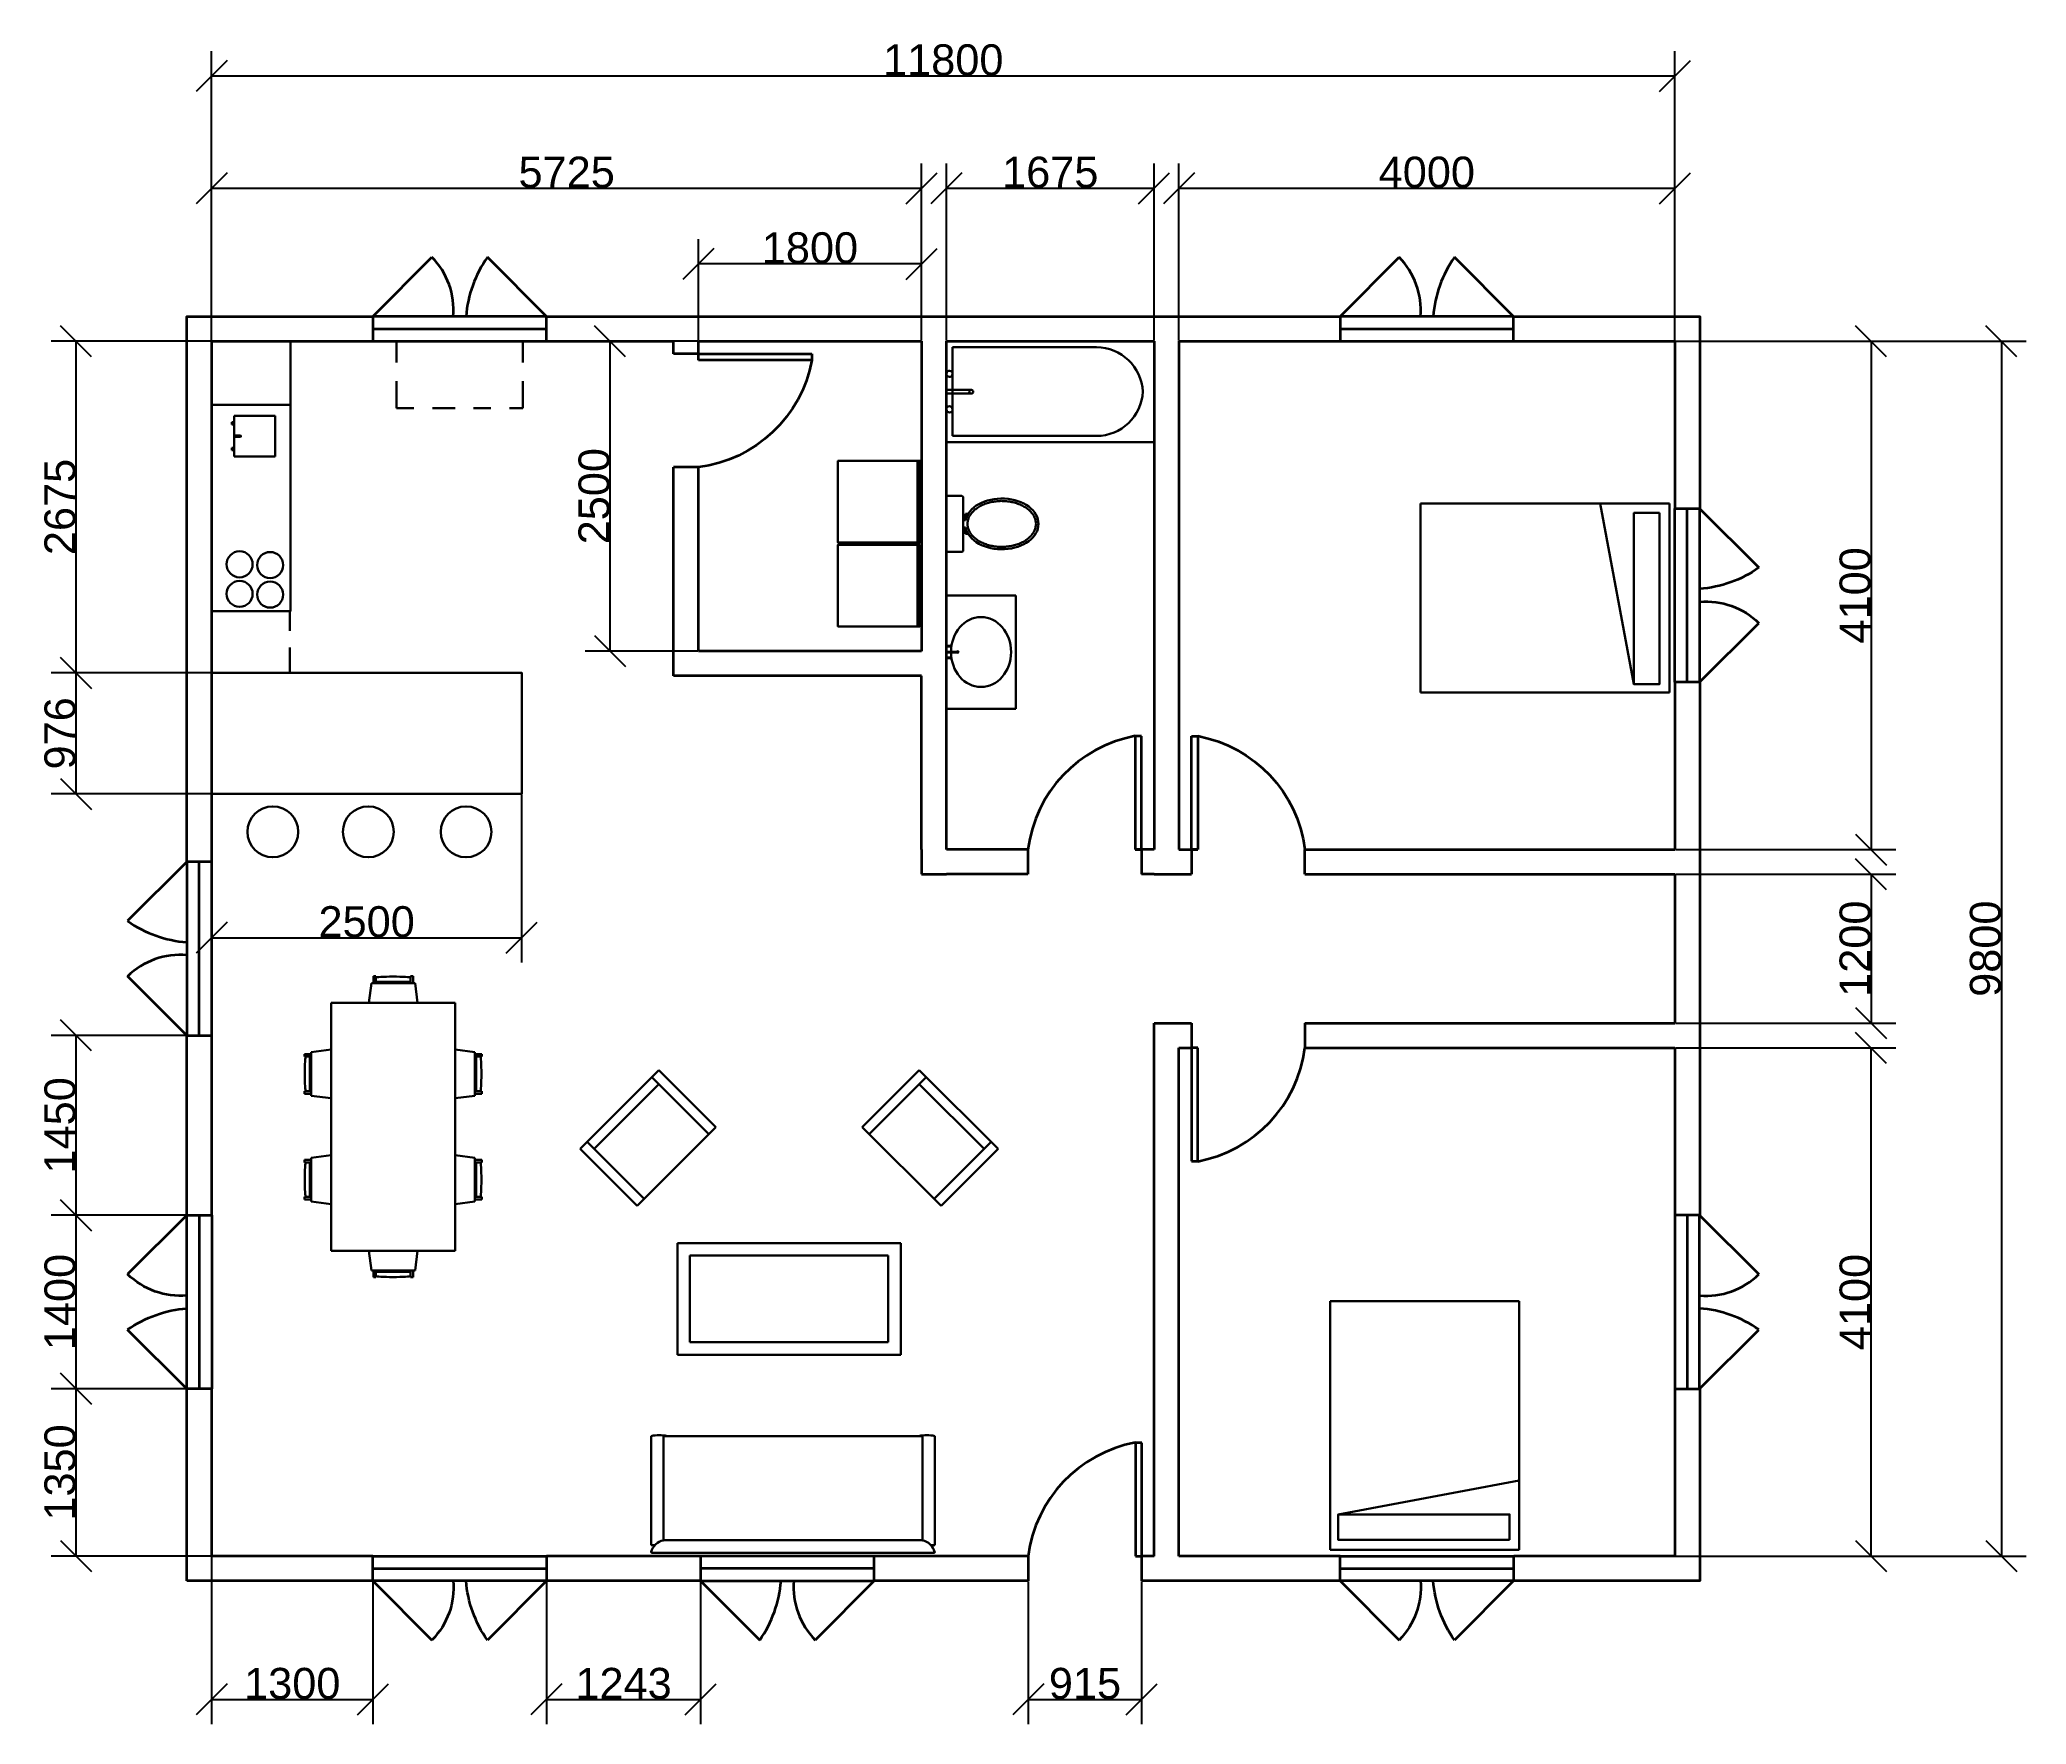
# Model space of a CAD drawing. Header units: millimetres. Extents: x 5928 to 21948, y 3464 to 17052.
import ezdxf

# ---------------------------------------------------------------- set-up
doc = ezdxf.new("R2010")
doc.units = ezdxf.units.MM
for name, color, linetype, lineweight in [('Annotation', 1, 'Continuous', 30), ('Bathroom fixtures and kitchen equipment', 6, 'Continuous', 30), ('Cabinet', 30, 'Continuous', 30), ('Door', 2, 'Continuous', 35), ('Furniture', 30, 'Continuous', 30), ('Walls', 3, 'Continuous', 35), ('Windows', 4, 'Continuous', 35)]:
    doc.layers.add(name, color=color, linetype=linetype, lineweight=lineweight)
doc.styles.add('Model Text', font='arial.ttf', dxfattribs={"height": 250})
doc.dimstyles.new('A2 DIMS', dxfattribs={"dimtxt": 250, "dimasz": 250, "dimexe": 200, "dimexo": 5, "dimtad": 1, "dimtxsty": 'Model Text', "dimblk": 'OBLIQUE', "dimcen": 2.5, "dimadec": 0, "dimazin": 0, "dimtfac": 1, "dimtmove": 0, "dimatfit": 3, "dimfxl": 1, "dimarcsym": 0})

# ---------------------------------------------------------------- blocks, each defined once
blk = doc.blocks.new('Door Block')
for p, q in [((7692, 1123), (7641, 1123)), ((7641, 1123), (7641, 208)), ((7692, 208), (7692, 1123)), ((7641, 208), (7692, 208))]:
    blk.add_line(p, q)
blk.add_arc((7837, 73), 1069, 100.5704, 172.7138)
blk = doc.blocks.new('Window Block')
for p, q in [((6531, 1928), (7008, 2406)), ((7931, 1928), (7455, 2406)), ((6531, 1928), (6531, 1728)), ((7931, 1928), (6531, 1928)), ((7931, 1728), (7931, 1928)), ((6531, 1828), (7931, 1828)), ((6531, 1728), (7931, 1728))]:
    blk.add_line(p, q)
for centre, radius, start, end in [((6570, 1978), 612, 355.2908, 44.387), ((8240, 1854), 960, 144.8872, 175.5932)]:
    blk.add_arc(centre, radius, start, end)
blk = doc.blocks.new('Bathtub Block')
for p, q in [((4148, 1890), (5823, 1890)), ((4148, 1075), (4148, 1890)), ((4198, 1840), (5358, 1840)), ((4198, 1125), (4198, 1840)), ((5823, 1890), (5823, 1075)), ((4148, 1497), (4348, 1497)), ((4148, 1467), (4348, 1467)), ((5358, 1125), (4198, 1125)), ((5823, 1075), (4148, 1075))]:
    blk.add_line(p, q)
for centre, start, end in [((5358, 1465), 2.6748, 90), ((5358, 1500), 270, 357.3252)]:
    blk.add_arc(centre, 375, start, end)
for centre, major_axis, ratio in [((4173, 1626), (-25, 0.9), 0.999405), ((4348, 1482), (-16, 0), 0.9375)]:
    blk.add_ellipse(centre, major_axis=major_axis, ratio=ratio)
at = {"extrusion": (0, 0, -1)}
blk.add_ellipse((4173, 1339), major_axis=(-25, -0.9), ratio=0.999405, dxfattribs=at)
blk = doc.blocks.new('Toilet Block')
for p, q in [((5381, 177), (5381, 608)), ((5391, 618), (5506, 618)), ((5516, 177), (5516, 608)), ((5516, 423), (5534, 423)), ((5516, 363), (5534, 363)), ((5534, 423), (5534, 473)), ((5534, 473), (5555, 473)), ((5534, 363), (5534, 313)), ((5506, 167), (5391, 167)), ((5534, 313), (5555, 313))]:
    blk.add_line(p, q)
for centre, start, end in [((5391, 608), 90, 180), ((5506, 608), 0, 90), ((5391, 177), 180, 270), ((5506, 177), 270, 0)]:
    blk.add_arc(centre, 10, start, end)
blk.add_ellipse((5828, 393), major_axis=(-296, 0), ratio=0.691032, start_param=0.146948, end_param=6.136238)
blk.add_open_spline([(5551, 393), (5551, 385), (5552, 377), (5555, 361), (5557, 352), (5565, 335), (5569, 326), (5580, 310), (5587, 302), (5602, 286), (5610, 279), (5628, 264), (5638, 258), (5660, 246), (5671, 240), (5695, 230), (5708, 226), (5734, 218), (5748, 215), (5775, 211), (5789, 209), (5818, 208), (5832, 207), (5860, 209), (5874, 210), (5902, 214), (5916, 217), (5942, 224), (5955, 228), (5979, 238), (5991, 243), (6013, 255), (6023, 262), (6042, 276), (6050, 283), (6066, 299), (6072, 307), (6084, 323), (6089, 332), (6096, 349), (6099, 358), (6103, 375), (6104, 384), (6104, 402), (6103, 411), (6099, 428), (6096, 437), (6088, 454), (6084, 463), (6072, 479), (6065, 487), (6050, 503), (6041, 510), (6022, 524), (6012, 530), (5990, 542), (5978, 548), (5954, 557), (5941, 561), (5915, 568), (5901, 571), (5873, 575), (5859, 576), (5831, 578), (5817, 578), (5788, 576), (5774, 574), (5747, 570), (5733, 567), (5707, 559), (5695, 555), (5670, 545), (5659, 539), (5638, 527), (5628, 520), (5609, 506), (5601, 499), (5586, 483), (5580, 475), (5569, 458), (5564, 450), (5557, 432), (5555, 423), (5552, 407), (5551, 400), (5551, 393)], degree=3, knots=[0, 0, 0, 0, 0.129013, 0.129013, 0.279734, 0.279734, 0.430455, 0.430455, 0.581176, 0.581176, 0.731896, 0.731896, 0.882617, 0.882617, 1.033338, 1.033338, 1.184059, 1.184059, 1.33478, 1.33478, 1.4855, 1.4855, 1.636221, 1.636221, 1.786942, 1.786942, 1.937663, 1.937663, 2.088383, 2.088383, 2.239104, 2.239104, 2.389825, 2.389825, 2.540546, 2.540546, 2.691266, 2.691266, 2.841987, 2.841987, 2.992708, 2.992708, 3.143429, 3.143429, 3.294149, 3.294149, 3.44487, 3.44487, 3.595591, 3.595591, 3.746312, 3.746312, 3.897033, 3.897033, 4.047753, 4.047753, 4.198474, 4.198474, 4.349195, 4.349195, 4.499916, 4.499916, 4.650636, 4.650636, 4.801357, 4.801357, 4.952078, 4.952078, 5.102799, 5.102799, 5.253519, 5.253519, 5.40424, 5.40424, 5.554961, 5.554961, 5.705682, 5.705682, 5.856402, 5.856402, 6.007123, 6.007123, 6.157844, 6.157844, 6.283185, 6.283185, 6.283185, 6.283185])
blk = doc.blocks.new('Sink Block')
h = blk.add_hatch()
h.set_pattern_fill('ANSI36', color=256, scale=0.5)
edge = h.paths.add_edge_path()
edge.add_ellipse((4534, 193), major_axis=(0, 282), ratio=0.859564, start_angle=79.8054, end_angle=80.8342, ccw=False)
edge.add_line((4295, 243), (4254, 243))
edge.add_line((4254, 243), (4254, 238))
edge.add_line((4254, 238), (4295, 238))
edge = h.paths.add_edge_path()
edge.add_ellipse((4534, 193), major_axis=(0, 282), ratio=0.859564, start_angle=89.493, end_angle=90.507, ccw=False)
edge.add_line((4292, 195), (4254, 195))
edge.add_line((4254, 195), (4254, 190))
edge.add_line((4254, 190), (4292, 190))
edge = h.paths.add_edge_path()
edge.add_arc((4346, 193), 5.57, 153.3279, 180, ccw=False)
edge.add_line((4341, 195), (4292, 195))
edge.add_ellipse((4534, 193), major_axis=(0, 282), ratio=0.859564, start_angle=89.493, end_angle=90.507)
edge.add_line((4292, 190), (4341, 190))
edge.add_arc((4346, 193), 5.57, 180, 206.6721, ccw=False)
edge = h.paths.add_edge_path()
edge.add_line((4295, 148), (4254, 148))
edge.add_line((4254, 148), (4254, 143))
edge.add_line((4254, 143), (4295, 143))
edge.add_ellipse((4534, 193), major_axis=(0, 282), ratio=0.859564, start_angle=99.1658, end_angle=100.1946, ccw=False)
h = blk.add_hatch()
h.set_pattern_fill('ANSI36', color=256, scale=0.5)
h.paths.add_polyline_path([(4352, 193, 1), (4341, 193, 1)])
for p, q in [((4254, 650), (4814, 650)), ((4254, -265), (4254, 650)), ((4814, 650), (4814, -265)), ((4254, 243), (4295, 243)), ((4254, 238), (4295, 238)), ((4254, 195), (4292, 195)), ((4254, 190), (4292, 190)), ((4292, 195), (4341, 195)), ((4292, 190), (4341, 190)), ((4254, 148), (4295, 148)), ((4254, 143), (4295, 143)), ((4814, -265), (4254, -265))]:
    blk.add_line(p, q)
blk.add_circle((4346, 193), 5.57)
blk.add_ellipse((4534, 193), major_axis=(0, 282), ratio=0.859564)
blk = doc.blocks.new('Bed Block')
for p, q in [((1846, 1905), (3371, 1905)), ((1846, -102), (1846, 1905)), ((3371, 1905), (3371, -102)), ((3305, 1619), (1846, 1346)), ((3371, -102), (1846, -102))]:
    blk.add_line(p, q)
blk.add_lwpolyline([(1923, 1825), (3305, 1825), (3305, 1619), (1923, 1619)], close=True)
blk = doc.blocks.new('Sofa 2 Block')
for p, q in [((13058, 1174), (13058, 2055)), ((13158, 2055), (15246, 2055)), ((13158, 1214), (13158, 2055)), ((15246, 2055), (15246, 1214)), ((15346, 2055), (15346, 1174)), ((13058, 1174), (13088, 1174)), ((15246, 1214), (13158, 1214)), ((15346, 1174), (15316, 1174)), ((15340, 1114), (13064, 1114))]:
    blk.add_line(p, q)
for centre, radius, start, end in [((13122, 1759), 303, 77.8066, 102.1934), ((15282, 1759), 303, 77.8066, 102.1934), ((13182, 1089), 127, 101.1359, 165.9909), ((15221, 1089), 127, 14.0091, 78.8641), ((13064, 1119), 5, 165.9909, 270), ((15340, 1119), 5, 270, 14.0091)]:
    blk.add_arc(centre, radius, start, end)
blk = doc.blocks.new('Other Furniture Block')
for p, q in [((10559, 2441), (12359, 2441)), ((10559, 1541), (10559, 2441)), ((12359, 2441), (12359, 1541)), ((10659, 2341), (12259, 2341)), ((10659, 1641), (10659, 2341)), ((12259, 2341), (12259, 1641)), ((12259, 1641), (10659, 1641)), ((12359, 1541), (10559, 1541))]:
    blk.add_line(p, q)
blk = doc.blocks.new('Sofa 1 Block')
for p, q in [((10849, 1060), (11749, 1060)), ((10849, 410), (10849, 1060)), ((10929, 410), (10929, 1060)), ((11669, 1060), (11669, 410)), ((11749, 1060), (11749, 410)), ((11669, 490), (10929, 490)), ((11749, 410), (10849, 410))]:
    blk.add_line(p, q)
blk = doc.blocks.new('Dining Table')
for p, q in [((8952, 2555), (8952, 2610)), ((8952, 2610), (8972, 2610)), ((8972, 2610), (8972, 2555)), ((8972, 2566), (9251, 2566)), ((9271, 2610), (9251, 2610)), ((9251, 2610), (9251, 2555)), ((9271, 2555), (9271, 2610)), ((8915, 2396), (8935, 2555)), ((8935, 2555), (9288, 2555)), ((9308, 2396), (9288, 2555)), ((8610, 2396), (8610, 396)), ((9610, 2396), (8610, 2396)), ((9610, 396), (9610, 2396)), ((8451, 1983), (8396, 1983)), ((8396, 1983), (8396, 1963)), ((8396, 1963), (8451, 1963)), ((8440, 1963), (8440, 1683)), ((8610, 2019), (8451, 1999)), ((8451, 1999), (8451, 1646)), ((9610, 2019), (9770, 1999)), ((9770, 1999), (9770, 1646)), ((9770, 1983), (9825, 1983)), ((9825, 1963), (9770, 1963)), ((9781, 1963), (9781, 1683)), ((9825, 1983), (9825, 1963)), ((8396, 1663), (8396, 1683)), ((8396, 1683), (8451, 1683)), ((8451, 1663), (8396, 1663)), ((8610, 1626), (8451, 1646)), ((9610, 1626), (9770, 1646)), ((9825, 1683), (9770, 1683)), ((9770, 1663), (9825, 1663)), ((9825, 1663), (9825, 1683)), ((8451, 1129), (8396, 1129)), ((8396, 1129), (8396, 1109)), ((8610, 1166), (8451, 1146)), ((8451, 793), (8451, 1146)), ((9610, 1166), (9770, 1146)), ((9770, 793), (9770, 1146)), ((9770, 1129), (9825, 1129)), ((9825, 1129), (9825, 1109)), ((8396, 1109), (8451, 1109)), ((8440, 830), (8440, 1109)), ((9825, 1109), (9770, 1109)), ((9781, 830), (9781, 1109)), ((8396, 810), (8396, 830)), ((8396, 830), (8451, 830)), ((8451, 810), (8396, 810)), ((9825, 830), (9770, 830)), ((9770, 810), (9825, 810)), ((9825, 810), (9825, 830)), ((8610, 773), (8451, 793)), ((9610, 773), (9770, 793)), ((8610, 396), (9610, 396)), ((8915, 396), (8935, 237)), ((9308, 396), (9288, 237)), ((8935, 237), (9288, 237)), ((8952, 237), (8952, 182)), ((8952, 182), (8972, 182)), ((8972, 182), (8972, 237)), ((8972, 226), (9251, 226)), ((9251, 182), (9251, 237)), ((9271, 182), (9251, 182)), ((9271, 237), (9271, 182))]:
    blk.add_line(p, q)
for centre, major_axis in [((9111, 2599), (-140, 0)), ((9814, 1823), (0, 140)), ((8407, 970), (0, -140))]:
    blk.add_ellipse(centre, major_axis=major_axis, ratio=0.06155, start_param=3.141685, end_param=6.283277)
at = {"extrusion": (0, 0, -1)}
for centre, major_axis in [((8407, 1823), (0, 140)), ((9814, 970), (0, -140)), ((9111, 193), (-140, 0))]:
    blk.add_ellipse(centre, major_axis=major_axis, ratio=0.06155, start_param=3.141685, end_param=6.283277, dxfattribs=at)
blk = doc.blocks.new('_Oblique')
at = {"color": 0, "linetype": 'ByBlock', "lineweight": -2}
blk.add_line((-0.5, -0.5), (0.5, 0.5), dxfattribs=at)
blk = doc.blocks.new('*D11')
at = {"layer": 'Annotation', "color": 0, "lineweight": -2, "transparency": 16777216}
for p, q in [((19119, 8920), (20897, 8920)), ((20697, 4820), (20697, 8920)), ((19119, 4820), (20897, 4820))]:
    blk.add_line(p, q, dxfattribs=at)
at = {"layer": 'Defpoints', "color": 0, "transparency": 16777216}
for p in [(19114, 8920), (20697, 8920), (19114, 4820)]:
    blk.add_point(p, dxfattribs=at)
at = {"layer": 'Annotation', "color": 0, "lineweight": -2, "transparency": 16777216, "xscale": 250, "yscale": 250, "zscale": 250}
for p, rotation in [((20697, 8920), 90), ((20697, 4820), 270)]:
    blk.add_blockref('_Oblique', p, dxfattribs=dict(at, rotation=rotation))
at = {"layer": 'Annotation', "color": 0, "transparency": 16777216, "insert": (20569, 6870), "char_height": 250, "attachment_point": 5, "rotation": 90, "style": 'Model Text'}
blk.add_mtext('4100', dxfattribs=at)
blk = doc.blocks.new('*D12')
at = {"layer": 'Annotation', "color": 0, "lineweight": -2, "transparency": 16777216}
for p, q in [((19119, 10320), (20897, 10320)), ((20697, 10320), (20697, 9120)), ((19119, 9120), (20897, 9120))]:
    blk.add_line(p, q, dxfattribs=at)
at = {"layer": 'Defpoints', "color": 0, "transparency": 16777216}
for p in [(19114, 10320), (19114, 9120), (20697, 9120)]:
    blk.add_point(p, dxfattribs=at)
at = {"layer": 'Annotation', "color": 0, "lineweight": -2, "transparency": 16777216, "xscale": 250, "yscale": 250, "zscale": 250}
for p, rotation in [((20697, 10320), 90), ((20697, 9120), 270)]:
    blk.add_blockref('_Oblique', p, dxfattribs=dict(at, rotation=rotation))
at = {"layer": 'Annotation', "color": 0, "transparency": 16777216, "insert": (20569, 9720), "char_height": 250, "attachment_point": 5, "rotation": 90, "style": 'Model Text'}
blk.add_mtext('1200', dxfattribs=at)
blk = doc.blocks.new('*D13')
at = {"layer": 'Annotation', "color": 0, "lineweight": -2, "transparency": 16777216}
for p, q in [((19119, 14620), (20897, 14620)), ((20697, 14620), (20697, 10520)), ((19119, 10520), (20897, 10520))]:
    blk.add_line(p, q, dxfattribs=at)
at = {"layer": 'Defpoints', "color": 0, "transparency": 16777216}
for p in [(19114, 14620), (19114, 10520), (20697, 10520)]:
    blk.add_point(p, dxfattribs=at)
at = {"layer": 'Annotation', "color": 0, "lineweight": -2, "transparency": 16777216, "xscale": 250, "yscale": 250, "zscale": 250}
for p, rotation in [((20697, 14620), 90), ((20697, 10520), 270)]:
    blk.add_blockref('_Oblique', p, dxfattribs=dict(at, rotation=rotation))
at = {"layer": 'Annotation', "color": 0, "transparency": 16777216, "insert": (20569, 12570), "char_height": 250, "attachment_point": 5, "rotation": 90, "style": 'Model Text'}
blk.add_mtext('4100', dxfattribs=at)
blk = doc.blocks.new('*D14')
at = {"layer": 'Annotation', "color": 0, "lineweight": -2, "transparency": 16777216}
for p, q in [((19119, 14620), (21948, 14620)), ((21748, 14620), (21748, 4820)), ((19119, 4820), (21948, 4820))]:
    blk.add_line(p, q, dxfattribs=at)
at = {"layer": 'Defpoints', "color": 0, "transparency": 16777216}
for p in [(19114, 14620), (19114, 4820), (21748, 4820)]:
    blk.add_point(p, dxfattribs=at)
at = {"layer": 'Annotation', "color": 0, "lineweight": -2, "transparency": 16777216, "xscale": 250, "yscale": 250, "zscale": 250}
for p, rotation in [((21748, 14620), 90), ((21748, 4820), 270)]:
    blk.add_blockref('_Oblique', p, dxfattribs=dict(at, rotation=rotation))
at = {"layer": 'Annotation', "color": 0, "transparency": 16777216, "insert": (21620, 9720), "char_height": 250, "attachment_point": 5, "rotation": 90, "style": 'Model Text'}
blk.add_mtext('9800', dxfattribs=at)
blk = doc.blocks.new('*D15')
at = {"layer": 'Annotation', "color": 0, "lineweight": -2, "transparency": 16777216}
for p, q in [((15114, 14625), (15114, 16054)), ((19114, 14625), (19114, 16054)), ((15114, 15854), (19114, 15854))]:
    blk.add_line(p, q, dxfattribs=at)
at = {"layer": 'Defpoints', "color": 0, "transparency": 16777216}
for p in [(19114, 15854), (15114, 14620), (19114, 14620)]:
    blk.add_point(p, dxfattribs=at)
at = {"layer": 'Annotation', "color": 0, "lineweight": -2, "transparency": 16777216, "xscale": 250, "yscale": 250, "zscale": 250, "rotation": 180}
blk.add_blockref('_Oblique', (15114, 15854), dxfattribs=at)
at = {"layer": 'Annotation', "color": 0, "lineweight": -2, "transparency": 16777216, "xscale": 250, "yscale": 250, "zscale": 250}
blk.add_blockref('_Oblique', (19114, 15854), dxfattribs=at)
at = {"layer": 'Annotation', "color": 0, "transparency": 16777216, "insert": (17114, 15982), "char_height": 250, "attachment_point": 5, "style": 'Model Text'}
blk.add_mtext('4000', dxfattribs=at)
blk = doc.blocks.new('*D16')
at = {"layer": 'Annotation', "color": 0, "lineweight": -2, "transparency": 16777216}
for p, q in [((13239, 14625), (13239, 16054)), ((14914, 14625), (14914, 16054)), ((13239, 15854), (14914, 15854))]:
    blk.add_line(p, q, dxfattribs=at)
at = {"layer": 'Defpoints', "color": 0, "transparency": 16777216}
for p in [(14914, 15854), (13239, 14620), (14914, 14620)]:
    blk.add_point(p, dxfattribs=at)
at = {"layer": 'Annotation', "color": 0, "lineweight": -2, "transparency": 16777216, "xscale": 250, "yscale": 250, "zscale": 250, "rotation": 180}
blk.add_blockref('_Oblique', (13239, 15854), dxfattribs=at)
at = {"layer": 'Annotation', "color": 0, "lineweight": -2, "transparency": 16777216, "xscale": 250, "yscale": 250, "zscale": 250}
blk.add_blockref('_Oblique', (14914, 15854), dxfattribs=at)
at = {"layer": 'Annotation', "color": 0, "transparency": 16777216, "insert": (14077, 15982), "char_height": 250, "attachment_point": 5, "style": 'Model Text'}
blk.add_mtext('1675', dxfattribs=at)
blk = doc.blocks.new('*D17')
at = {"layer": 'Annotation', "color": 0, "lineweight": -2, "transparency": 16777216}
for p, q in [((11239, 14625), (11239, 15444)), ((13039, 14625), (13039, 15444)), ((13039, 15244), (11239, 15244))]:
    blk.add_line(p, q, dxfattribs=at)
at = {"layer": 'Defpoints', "color": 0, "transparency": 16777216}
for p in [(11239, 15244), (11239, 14620), (13039, 14620)]:
    blk.add_point(p, dxfattribs=at)
at = {"layer": 'Annotation', "color": 0, "lineweight": -2, "transparency": 16777216, "xscale": 250, "yscale": 250, "zscale": 250, "rotation": 180}
blk.add_blockref('_Oblique', (11239, 15244), dxfattribs=at)
at = {"layer": 'Annotation', "color": 0, "lineweight": -2, "transparency": 16777216, "xscale": 250, "yscale": 250, "zscale": 250}
blk.add_blockref('_Oblique', (13039, 15244), dxfattribs=at)
at = {"layer": 'Annotation', "color": 0, "transparency": 16777216, "insert": (12139, 15372), "char_height": 250, "attachment_point": 5, "style": 'Model Text'}
blk.add_mtext('1800', dxfattribs=at)
blk = doc.blocks.new('*D18')
at = {"layer": 'Annotation', "color": 0, "lineweight": -2, "transparency": 16777216}
for p, q in [((7314, 14625), (7314, 16054)), ((13039, 14625), (13039, 16054)), ((7314, 15854), (13039, 15854))]:
    blk.add_line(p, q, dxfattribs=at)
at = {"layer": 'Defpoints', "color": 0, "transparency": 16777216}
for p in [(13039, 15854), (7314, 14620), (13039, 14620)]:
    blk.add_point(p, dxfattribs=at)
at = {"layer": 'Annotation', "color": 0, "lineweight": -2, "transparency": 16777216, "xscale": 250, "yscale": 250, "zscale": 250, "rotation": 180}
blk.add_blockref('_Oblique', (7314, 15854), dxfattribs=at)
at = {"layer": 'Annotation', "color": 0, "lineweight": -2, "transparency": 16777216, "xscale": 250, "yscale": 250, "zscale": 250}
blk.add_blockref('_Oblique', (13039, 15854), dxfattribs=at)
at = {"layer": 'Annotation', "color": 0, "transparency": 16777216, "insert": (10177, 15982), "char_height": 250, "attachment_point": 5, "style": 'Model Text'}
blk.add_mtext('5725', dxfattribs=at)
blk = doc.blocks.new('*D19')
at = {"layer": 'Annotation', "color": 0, "lineweight": -2, "transparency": 16777216}
for p, q in [((7314, 14625), (7314, 16960)), ((19114, 14625), (19114, 16960)), ((7314, 16760), (19114, 16760))]:
    blk.add_line(p, q, dxfattribs=at)
at = {"layer": 'Defpoints', "color": 0, "transparency": 16777216}
for p in [(19114, 16760), (7314, 14620), (19114, 14620)]:
    blk.add_point(p, dxfattribs=at)
at = {"layer": 'Annotation', "color": 0, "lineweight": -2, "transparency": 16777216, "xscale": 250, "yscale": 250, "zscale": 250, "rotation": 180}
blk.add_blockref('_Oblique', (7314, 16760), dxfattribs=at)
at = {"layer": 'Annotation', "color": 0, "lineweight": -2, "transparency": 16777216, "xscale": 250, "yscale": 250, "zscale": 250}
blk.add_blockref('_Oblique', (19114, 16760), dxfattribs=at)
at = {"layer": 'Annotation', "color": 0, "transparency": 16777216, "insert": (13214, 16888), "char_height": 250, "attachment_point": 5, "style": 'Model Text'}
blk.add_mtext('11800', dxfattribs=at)
blk = doc.blocks.new('*D20')
at = {"layer": 'Annotation', "color": 0, "lineweight": -2, "transparency": 16777216}
for p, q in [((11234, 14620), (10327, 14620)), ((10527, 12120), (10527, 14620)), ((11234, 12120), (10327, 12120))]:
    blk.add_line(p, q, dxfattribs=at)
at = {"layer": 'Defpoints', "color": 0, "transparency": 16777216}
for p in [(10527, 14620), (11239, 14620), (11239, 12120)]:
    blk.add_point(p, dxfattribs=at)
at = {"layer": 'Annotation', "color": 0, "lineweight": -2, "transparency": 16777216, "xscale": 250, "yscale": 250, "zscale": 250}
for p, rotation in [((10527, 14620), 90), ((10527, 12120), 270)]:
    blk.add_blockref('_Oblique', p, dxfattribs=dict(at, rotation=rotation))
at = {"layer": 'Annotation', "color": 0, "transparency": 16777216, "insert": (10399, 13370), "char_height": 250, "attachment_point": 5, "rotation": 90, "style": 'Model Text'}
blk.add_mtext('2500', dxfattribs=at)
blk = doc.blocks.new('*D23')
at = {"layer": 'Annotation', "color": 0, "lineweight": -2, "transparency": 16777216}
for p, q in [((7314, 10964), (7314, 9608)), ((9814, 10964), (9814, 9608)), ((7314, 9808), (9814, 9808))]:
    blk.add_line(p, q, dxfattribs=at)
at = {"layer": 'Defpoints', "color": 0, "transparency": 16777216}
for p in [(7314, 10969), (9814, 10969), (9814, 9808)]:
    blk.add_point(p, dxfattribs=at)
at = {"layer": 'Annotation', "color": 0, "lineweight": -2, "transparency": 16777216, "xscale": 250, "yscale": 250, "zscale": 250, "rotation": 180}
blk.add_blockref('_Oblique', (7314, 9808), dxfattribs=at)
at = {"layer": 'Annotation', "color": 0, "lineweight": -2, "transparency": 16777216, "xscale": 250, "yscale": 250, "zscale": 250}
blk.add_blockref('_Oblique', (9814, 9808), dxfattribs=at)
at = {"layer": 'Annotation', "color": 0, "transparency": 16777216, "insert": (8564, 9936), "char_height": 250, "attachment_point": 5, "style": 'Model Text'}
blk.add_mtext('2500', dxfattribs=at)
blk = doc.blocks.new('*D24')
at = {"layer": 'Annotation', "color": 0, "lineweight": -2, "transparency": 16777216}
for p, q in [((7309, 14620), (6020, 14620)), ((6220, 14620), (6220, 11945)), ((7309, 11945), (6020, 11945))]:
    blk.add_line(p, q, dxfattribs=at)
at = {"layer": 'Defpoints', "color": 0, "transparency": 16777216}
for p in [(7314, 14620), (6220, 11945), (7314, 11945)]:
    blk.add_point(p, dxfattribs=at)
at = {"layer": 'Annotation', "color": 0, "lineweight": -2, "transparency": 16777216, "xscale": 250, "yscale": 250, "zscale": 250}
for p, rotation in [((6220, 14620), 90), ((6220, 11945), 270)]:
    blk.add_blockref('_Oblique', p, dxfattribs=dict(at, rotation=rotation))
at = {"layer": 'Annotation', "color": 0, "transparency": 16777216, "insert": (6092, 13283), "char_height": 250, "attachment_point": 5, "rotation": 90, "style": 'Model Text'}
blk.add_mtext('2675', dxfattribs=at)
blk = doc.blocks.new('*D25')
at = {"layer": 'Annotation', "color": 0, "lineweight": -2, "transparency": 16777216}
for p, q in [((7309, 11945), (6020, 11945)), ((6220, 11945), (6220, 10969)), ((7309, 10969), (6020, 10969))]:
    blk.add_line(p, q, dxfattribs=at)
at = {"layer": 'Defpoints', "color": 0, "transparency": 16777216}
for p in [(7314, 11945), (6220, 10969), (7314, 10969)]:
    blk.add_point(p, dxfattribs=at)
at = {"layer": 'Annotation', "color": 0, "lineweight": -2, "transparency": 16777216, "xscale": 250, "yscale": 250, "zscale": 250}
for p, rotation in [((6220, 11945), 90), ((6220, 10969), 270)]:
    blk.add_blockref('_Oblique', p, dxfattribs=dict(at, rotation=rotation))
at = {"layer": 'Annotation', "color": 0, "transparency": 16777216, "insert": (6092, 11457), "char_height": 250, "attachment_point": 5, "rotation": 90, "style": 'Model Text'}
blk.add_mtext('976', dxfattribs=at)
blk = doc.blocks.new('*D26')
at = {"layer": 'Annotation', "color": 0, "lineweight": -2, "transparency": 16777216}
for p, q in [((7109, 9020), (6020, 9020)), ((6220, 9020), (6220, 7570)), ((7109, 7570), (6020, 7570))]:
    blk.add_line(p, q, dxfattribs=at)
at = {"layer": 'Defpoints', "color": 0, "transparency": 16777216}
for p in [(7114, 9020), (6220, 7570), (7114, 7570)]:
    blk.add_point(p, dxfattribs=at)
at = {"layer": 'Annotation', "color": 0, "lineweight": -2, "transparency": 16777216, "xscale": 250, "yscale": 250, "zscale": 250}
for p, rotation in [((6220, 9020), 90), ((6220, 7570), 270)]:
    blk.add_blockref('_Oblique', p, dxfattribs=dict(at, rotation=rotation))
at = {"layer": 'Annotation', "color": 0, "transparency": 16777216, "insert": (6092, 8295), "char_height": 250, "attachment_point": 5, "rotation": 90, "style": 'Model Text'}
blk.add_mtext('1450', dxfattribs=at)
blk = doc.blocks.new('*D27')
at = {"layer": 'Annotation', "color": 0, "lineweight": -2, "transparency": 16777216}
for p, q in [((7109, 7570), (6020, 7570)), ((6220, 7570), (6220, 6170)), ((7109, 6170), (6020, 6170))]:
    blk.add_line(p, q, dxfattribs=at)
at = {"layer": 'Defpoints', "color": 0, "transparency": 16777216}
for p in [(7114, 7570), (6220, 6170), (7114, 6170)]:
    blk.add_point(p, dxfattribs=at)
at = {"layer": 'Annotation', "color": 0, "lineweight": -2, "transparency": 16777216, "xscale": 250, "yscale": 250, "zscale": 250}
for p, rotation in [((6220, 7570), 90), ((6220, 6170), 270)]:
    blk.add_blockref('_Oblique', p, dxfattribs=dict(at, rotation=rotation))
at = {"layer": 'Annotation', "color": 0, "transparency": 16777216, "insert": (6092, 6870), "char_height": 250, "attachment_point": 5, "rotation": 90, "style": 'Model Text'}
blk.add_mtext('1400', dxfattribs=at)
blk = doc.blocks.new('*D28')
at = {"layer": 'Annotation', "color": 0, "lineweight": -2, "transparency": 16777216}
for p, q in [((7309, 6170), (6020, 6170)), ((6220, 6170), (6220, 4820)), ((7309, 4820), (6020, 4820))]:
    blk.add_line(p, q, dxfattribs=at)
at = {"layer": 'Defpoints', "color": 0, "transparency": 16777216}
for p in [(7314, 6170), (6220, 4820), (7314, 4820)]:
    blk.add_point(p, dxfattribs=at)
at = {"layer": 'Annotation', "color": 0, "lineweight": -2, "transparency": 16777216, "xscale": 250, "yscale": 250, "zscale": 250}
for p, rotation in [((6220, 6170), 90), ((6220, 4820), 270)]:
    blk.add_blockref('_Oblique', p, dxfattribs=dict(at, rotation=rotation))
at = {"layer": 'Annotation', "color": 0, "transparency": 16777216, "insert": (6092, 5495), "char_height": 250, "attachment_point": 5, "rotation": 90, "style": 'Model Text'}
blk.add_mtext('1350', dxfattribs=at)
blk = doc.blocks.new('*D29')
at = {"layer": 'Annotation', "color": 0, "lineweight": -2, "transparency": 16777216}
for p, q in [((7314, 4815), (7314, 3464)), ((8614, 4815), (8614, 3464)), ((7314, 3664), (8614, 3664))]:
    blk.add_line(p, q, dxfattribs=at)
at = {"layer": 'Defpoints', "color": 0, "transparency": 16777216}
for p in [(7314, 4820), (8614, 4820), (8614, 3664)]:
    blk.add_point(p, dxfattribs=at)
at = {"layer": 'Annotation', "color": 0, "lineweight": -2, "transparency": 16777216, "xscale": 250, "yscale": 250, "zscale": 250, "rotation": 180}
blk.add_blockref('_Oblique', (7314, 3664), dxfattribs=at)
at = {"layer": 'Annotation', "color": 0, "lineweight": -2, "transparency": 16777216, "xscale": 250, "yscale": 250, "zscale": 250}
blk.add_blockref('_Oblique', (8614, 3664), dxfattribs=at)
at = {"layer": 'Annotation', "color": 0, "transparency": 16777216, "insert": (7964, 3792), "char_height": 250, "attachment_point": 5, "style": 'Model Text'}
blk.add_mtext('1300', dxfattribs=at)
blk = doc.blocks.new('*D30')
at = {"layer": 'Annotation', "color": 0, "lineweight": -2, "transparency": 16777216}
for p, q in [((10014, 4615), (10014, 3464)), ((11257, 4615), (11257, 3464)), ((10014, 3664), (11257, 3664))]:
    blk.add_line(p, q, dxfattribs=at)
at = {"layer": 'Defpoints', "color": 0, "transparency": 16777216}
for p in [(10014, 4620), (11257, 4620), (11257, 3664)]:
    blk.add_point(p, dxfattribs=at)
at = {"layer": 'Annotation', "color": 0, "lineweight": -2, "transparency": 16777216, "xscale": 250, "yscale": 250, "zscale": 250, "rotation": 180}
blk.add_blockref('_Oblique', (10014, 3664), dxfattribs=at)
at = {"layer": 'Annotation', "color": 0, "lineweight": -2, "transparency": 16777216, "xscale": 250, "yscale": 250, "zscale": 250}
blk.add_blockref('_Oblique', (11257, 3664), dxfattribs=at)
at = {"layer": 'Annotation', "color": 0, "transparency": 16777216, "insert": (10636, 3792), "char_height": 250, "attachment_point": 5, "style": 'Model Text'}
blk.add_mtext('1243', dxfattribs=at)
blk = doc.blocks.new('*D31')
at = {"layer": 'Annotation', "color": 0, "lineweight": -2, "transparency": 16777216}
for p, q in [((13899, 4615), (13899, 3464)), ((14814, 4615), (14814, 3464)), ((13899, 3664), (14814, 3664))]:
    blk.add_line(p, q, dxfattribs=at)
at = {"layer": 'Defpoints', "color": 0, "transparency": 16777216}
for p in [(13899, 4620), (14814, 4620), (14814, 3664)]:
    blk.add_point(p, dxfattribs=at)
at = {"layer": 'Annotation', "color": 0, "lineweight": -2, "transparency": 16777216, "xscale": 250, "yscale": 250, "zscale": 250, "rotation": 180}
blk.add_blockref('_Oblique', (13899, 3664), dxfattribs=at)
at = {"layer": 'Annotation', "color": 0, "lineweight": -2, "transparency": 16777216, "xscale": 250, "yscale": 250, "zscale": 250}
blk.add_blockref('_Oblique', (14814, 3664), dxfattribs=at)
at = {"layer": 'Annotation', "color": 0, "transparency": 16777216, "insert": (14357, 3792), "char_height": 250, "attachment_point": 5, "style": 'Model Text'}
blk.add_mtext('915', dxfattribs=at)

msp = doc.modelspace()

# ---------------------------------------------------------------- linework, layer by layer
at = {"layer": 'Bathroom fixtures and kitchen equipment'}
for p, q in [((7314.275, 14107.242), (7949.275, 14107.242)), ((7495.696, 13967.788), (7475.696, 13967.788)), ((7475.696, 13967.788), (7475.696, 13947.788)), ((7475.696, 13947.788), (7495.696, 13947.788)), ((7825.492, 14017.26), (7495.696, 14017.26)), ((7495.696, 14017.26), (7495.696, 13690.661)), ((7825.492, 13690.661), (7825.492, 14017.26)), ((7495.696, 13858.961), (7545.696, 13858.961)), ((7495.696, 13848.961), (7545.696, 13848.961)), ((7475.696, 13740.133), (7475.696, 13760.133)), ((7475.696, 13760.133), (7495.696, 13760.133)), ((7495.696, 13740.133), (7475.696, 13740.133)), ((7495.696, 13690.661), (7825.492, 13690.661)), ((13005.066, 13655.178), (13005.066, 12995.178)), ((13039.275, 13655.178), (13019.275, 13655.178)), ((13005.066, 12978.913), (13005.066, 12318.913))]:
    msp.add_line(p, q, dxfattribs=at)
for points in [[(7314.275, 12441.344), (7949.275, 12441.344), (7949.275, 14620.344), (7314.275, 14620.344)], [(13025.066, 13655.178), (12365.066, 13655.178), (12365.066, 12995.178), (13025.066, 12995.178)], [(13025.066, 12978.913), (12365.066, 12978.913), (12365.066, 12318.913), (13025.066, 12318.913)]]:
    msp.add_lwpolyline(points, close=True, dxfattribs=at)
for centre in [(7539.542, 12820.376), (7785.8, 12814.414), (7539.542, 12582.053), (7785.8, 12576.092)]:
    msp.add_circle(centre, 105, dxfattribs=at)
msp.add_ellipse((7545.696, 13853.961), major_axis=(0, 5), ratio=1, dxfattribs=at)
at = {"layer": 'Cabinet'}
for p, q in [((8805.024, 14620.344), (8805.024, 14447.974)), ((9823.526, 14620.344), (9823.526, 14447.974)), ((8805.024, 14297.974), (8805.024, 14080.344)), ((9823.526, 14297.974), (9823.526, 14080.344)), ((8805.024, 14080.344), (8945.502, 14080.344)), ((9095.502, 14080.344), (9276.664, 14080.344)), ((9426.664, 14080.344), (9566.43, 14080.344)), ((9716.43, 14080.344), (9823.526, 14080.344))]:
    msp.add_line(p, q, dxfattribs=at)
at = {"layer": 'Furniture'}
msp.add_lwpolyline([(7944.275, 12283.226), (7944.275, 12441.344), (7314.275, 12441.344), (7314.275, 11945.344), (7944.275, 11945.344), (7944.275, 12148.28)], dxfattribs=at)
msp.add_lwpolyline([(7314.275, 10969.344), (9814.275, 10969.344), (9814.275, 11945.344), (7314.275, 11945.344)], close=True, dxfattribs=at)
for centre in [(7807.257, 10662.799), (8577.141, 10662.799), (9365.956, 10662.799)]:
    msp.add_circle(centre, 205, dxfattribs=at)
at = {"layer": 'Walls'}
for p, q in [((11039.275, 14518.344), (11039.275, 14620.344)), ((11239.275, 14467.344), (11239.275, 14620.344)), ((13039.275, 14620.344), (13039.275, 12120.344)), ((13239.275, 10520.344), (13239.275, 14620.344)), ((14914.275, 14620.344), (14914.275, 10520.344)), ((15114.275, 14620.344), (15114.275, 10520.344)), ((11239.275, 14518.344), (11039.275, 14518.344)), ((11039.275, 12120.344), (11039.275, 13603.344)), ((11239.275, 13603.344), (11039.275, 13603.344)), ((11239.275, 12120.344), (11239.275, 13603.344)), ((11039.275, 11920.344), (11039.275, 12120.344)), ((13039.275, 12120.344), (11239.275, 12120.344)), ((11239.275, 11920.344), (11039.275, 11920.344)), ((13039.275, 11920.344), (11239.275, 11920.344)), ((13039.275, 10520.344), (13039.275, 11920.344)), ((13039.275, 10520.344), (13039.275, 10320.344)), ((13897.275, 10520.344), (13239.275, 10520.344)), ((13897.275, 10520.344), (13897.275, 10320.344)), ((14914.275, 10520.344), (14761.275, 10520.344)), ((14812.275, 10520.344), (14812.275, 10320.344)), ((15114.275, 10520.344), (15267.275, 10520.344)), ((15216.275, 10520.344), (15216.275, 10320.344)), ((16131.275, 10520.344), (19114.275, 10520.344)), ((16131.275, 10320.344), (16131.275, 10520.344)), ((13039.275, 10320.344), (13239.275, 10320.344)), ((13897.275, 10320.344), (13239.275, 10320.344)), ((14914.275, 10320.344), (14812.275, 10320.344)), ((14914.275, 10320.344), (15114.275, 10320.344)), ((15114.275, 10320.344), (15216.275, 10320.344)), ((16131.275, 10320.344), (19114.275, 10320.344)), ((14914.275, 8920.344), (14914.275, 9120.344)), ((14914.275, 9120.344), (15114.275, 9120.344)), ((15114.275, 9120.344), (15216.275, 9120.344)), ((15216.275, 9120.344), (15216.275, 8920.344)), ((16131.275, 9120.344), (19114.275, 9120.344)), ((16131.275, 9120.344), (16131.275, 8920.344)), ((14914.275, 4820.344), (14914.275, 8920.344)), ((15114.275, 4820.344), (15114.275, 8920.344)), ((15114.275, 8920.344), (15216.275, 8920.344)), ((16131.275, 8920.344), (19114.275, 8920.344)), ((7114.275, 4620.344), (7114.275, 6170.344)), ((13899.275, 4820.344), (13899.275, 4620.344)), ((14814.275, 4620.344), (14814.275, 4820.344))]:
    msp.add_line(p, q, dxfattribs=at)
for points in [[(7114.275, 10420.344), (7114.275, 14820.344), (8614.275, 14820.344)], [(10014.275, 14820.344), (16414.275, 14820.344)], [(17814.275, 14820.344), (19314.275, 14820.344), (19314.275, 13270.344)], [(7314.275, 10420.344), (7314.275, 14620.344), (8614.275, 14620.344)], [(10014.275, 14620.344), (11039.275, 14620.344)], [(11239.275, 14620.344), (13039.275, 14620.344)], [(13239.275, 14620.344), (14914.275, 14620.344)], [(15114.275, 14620.344), (16414.275, 14620.344)], [(17814.275, 14620.344), (19114.275, 14620.344), (19114.275, 13270.344)], [(19114.275, 11870.344), (19114.275, 10520.344)], [(19314.275, 11870.344), (19314.275, 7570.344)], [(19114.275, 10320.344), (19114.275, 9120.344)], [(7114.275, 7570.344), (7114.275, 9020.344)], [(7314.275, 7570.344), (7314.275, 9020.344)], [(19114.275, 8920.344), (19114.275, 7570.344)], [(8614.275, 4820.344), (7314.275, 4820.344), (7314.275, 6170.344)], [(19114.275, 6170.344), (19114.275, 4820.344), (17814.275, 4820.344)], [(19314.275, 6170.344), (19314.275, 4620.344), (17814.275, 4620.344)], [(11257.275, 4820.344), (10014.275, 4820.344)], [(13899.275, 4820.344), (12657.275, 4820.344)], [(14914.275, 4820.344), (14814.275, 4820.344)], [(16414.275, 4820.344), (15114.275, 4820.344)], [(8614.275, 4620.344), (7114.275, 4620.344)], [(11257.275, 4620.344), (10014.275, 4620.344)], [(13899.275, 4620.344), (12657.275, 4620.344)], [(16414.275, 4620.344), (14814.275, 4620.344)]]:
    msp.add_lwpolyline(points, dxfattribs=at)

# ---------------------------------------------------------------- block references
at = {"layer": 'Bathroom fixtures and kitchen equipment'}
for name, p in [('Bathtub Block', (9091.486, 12730.816)), ('Toilet Block', (7858.228, 12753.571)), ('Sink Block', (8984.948, 11919.988))]:
    msp.add_blockref(name, p, dxfattribs=at)
at = {"layer": 'Door', "xscale": -1, "rotation": 270}
msp.add_blockref('Door Block', (11031.052, 6826.665), dxfattribs=at)
at = {"layer": 'Door'}
for p in [(7120.596, 10312.121), (7122.596, 4612.121)]:
    msp.add_blockref('Door Block', p, dxfattribs=at)
at = {"layer": 'Door', "xscale": -1}
msp.add_blockref('Door Block', (22907.954, 10312.121), dxfattribs=at)
at = {"layer": 'Door', "rotation": 180}
msp.add_blockref('Door Block', (22907.954, 9128.567), dxfattribs=at)
at = {"layer": 'Furniture'}
for name, p, rotation in [('Bed Block', (17164.636, 15157.992), 270), ('Sofa 1 Block', (21618.131, 722.902), 135), ('Bed Block', (19704.328, 6775.512), 180)]:
    msp.add_blockref(name, p, dxfattribs=dict(at, rotation=rotation))
for name, p in [('Dining Table', (-333.199, 6887.163)), ('Other Furniture Block', (511.85, 4904.179)), ('Sofa 2 Block', (-2199.729, 3733.995))]:
    msp.add_blockref(name, p, dxfattribs=at)
at = {"layer": 'Furniture', "xscale": -1, "rotation": 225}
msp.add_blockref('Sofa 1 Block', (2323.463, 722.902), dxfattribs=at)
at = {"layer": 'Windows'}
for p in [(2082.956, 12892.125), (9882.956, 12892.125)]:
    msp.add_blockref('Window Block', p, dxfattribs=at)
at = {"layer": 'Windows', "xscale": -1}
for p, rotation in [((17386.056, 5339.025), 270), ((9042.494, 14101.663), 90), ((2082.956, 6548.563), 180), ((9882.956, 6548.563), 180)]:
    msp.add_blockref('Window Block', p, dxfattribs=dict(at, rotation=rotation))
at = {"layer": 'Windows'}
for p, rotation in [((9042.494, 2489.025), 90.00000000000001), ((17386.056, 14101.663), 270), ((19188.594, 6548.563), 180)]:
    msp.add_blockref('Window Block', p, dxfattribs=dict(at, rotation=rotation))

# ---------------------------------------------------------------- dimensions: what is measured, and where the dimension line sits
at = {"layer": 'Annotation'}
dim = msp.add_linear_dim(base=(19114.275, 16759.656), p1=(7314.275, 14620.344), p2=(19114.275, 14620.344), dimstyle='A2 DIMS', dxfattribs=at)
dim.commit()
dim.dimension.update_dxf_attribs({"geometry": '*D19', "text_midpoint": (13214.275, 16759.656), "dimtype": 160})
for base, p1, p2, picture, middle in [((13039.275, 15853.604), (7314.275, 14620.344), (13039.275, 14620.344), '*D18', (10176.775, 15981.872)), ((14914.275, 15853.604), (13239.275, 14620.344), (14914.275, 14620.344), '*D16', (14076.775, 15981.872)), ((19114.275, 15853.604), (15114.275, 14620.344), (19114.275, 14620.344), '*D15', (17114.275, 15981.872)), ((11239.275, 15243.699), (13039.275, 14620.344), (11239.275, 14620.344), '*D17', (12139.275, 15371.967)), ((9814.275, 9808.101), (7314.275, 10969.344), (9814.275, 10969.344), '*D23', (8564.275, 9936.37)), ((8614.275, 3663.898), (7314.275, 4820.344), (8614.275, 4820.344), '*D29', (7964.275, 3792.252)), ((11257.275, 3663.898), (10014.275, 4620.344), (11257.275, 4620.344), '*D30', (10635.775, 3792.252)), ((14814.275, 3663.898), (13899.275, 4620.344), (14814.275, 4620.344), '*D31', (14356.775, 3792.166))]:
    dim = msp.add_linear_dim(base=base, p1=p1, p2=p2, dimstyle='A2 DIMS', dxfattribs=at)
    dim.commit()
    dim.dimension.update_dxf_attribs({"geometry": picture, "text_midpoint": middle})
for base, p1, p2, picture, middle in [((6219.909, 11945.344), (7314.275, 14620.344), (7314.275, 11945.344), '*D24', (6219.909, 13282.844)), ((21748.186, 4820.344), (19114.275, 14620.344), (19114.275, 4820.344), '*D14', (21748.186, 9720.344)), ((6219.909, 10969.344), (7314.275, 11945.344), (7314.275, 10969.344), '*D25', (6219.909, 11457.344)), ((6219.909, 7570.344), (7114.275, 9020.344), (7114.275, 7570.344), '*D26', (6219.909, 8295.344)), ((6219.909, 6170.344), (7114.275, 7570.344), (7114.275, 6170.344), '*D27', (6219.909, 6870.344)), ((6219.909, 4820.344), (7314.275, 6170.344), (7314.275, 4820.344), '*D28', (6219.909, 5495.344))]:
    dim = msp.add_linear_dim(base=base, p1=p1, p2=p2, angle=90, dimstyle='A2 DIMS', dxfattribs=at)
    dim.commit()
    dim.dimension.update_dxf_attribs({"geometry": picture, "text_midpoint": middle, "dimtype": 160})
for base, p1, p2, picture, middle in [((10526.775, 14620.344), (11239.275, 12120.344), (11239.275, 14620.344), '*D20', (10398.507, 13370.344)), ((20697.323, 10520.344), (19114.275, 14620.344), (19114.275, 10520.344), '*D13', (20569.054, 12570.344)), ((20697.323, 9120.344), (19114.275, 10320.344), (19114.275, 9120.344), '*D12', (20569.054, 9720.344)), ((20697.323, 8920.344), (19114.275, 4820.344), (19114.275, 8920.344), '*D11', (20569.054, 6870.344))]:
    dim = msp.add_linear_dim(base=base, p1=p1, p2=p2, angle=90, dimstyle='A2 DIMS', dxfattribs=at)
    dim.commit()
    dim.dimension.update_dxf_attribs({"geometry": picture, "text_midpoint": middle})

doc.saveas('drawing.dxf')
